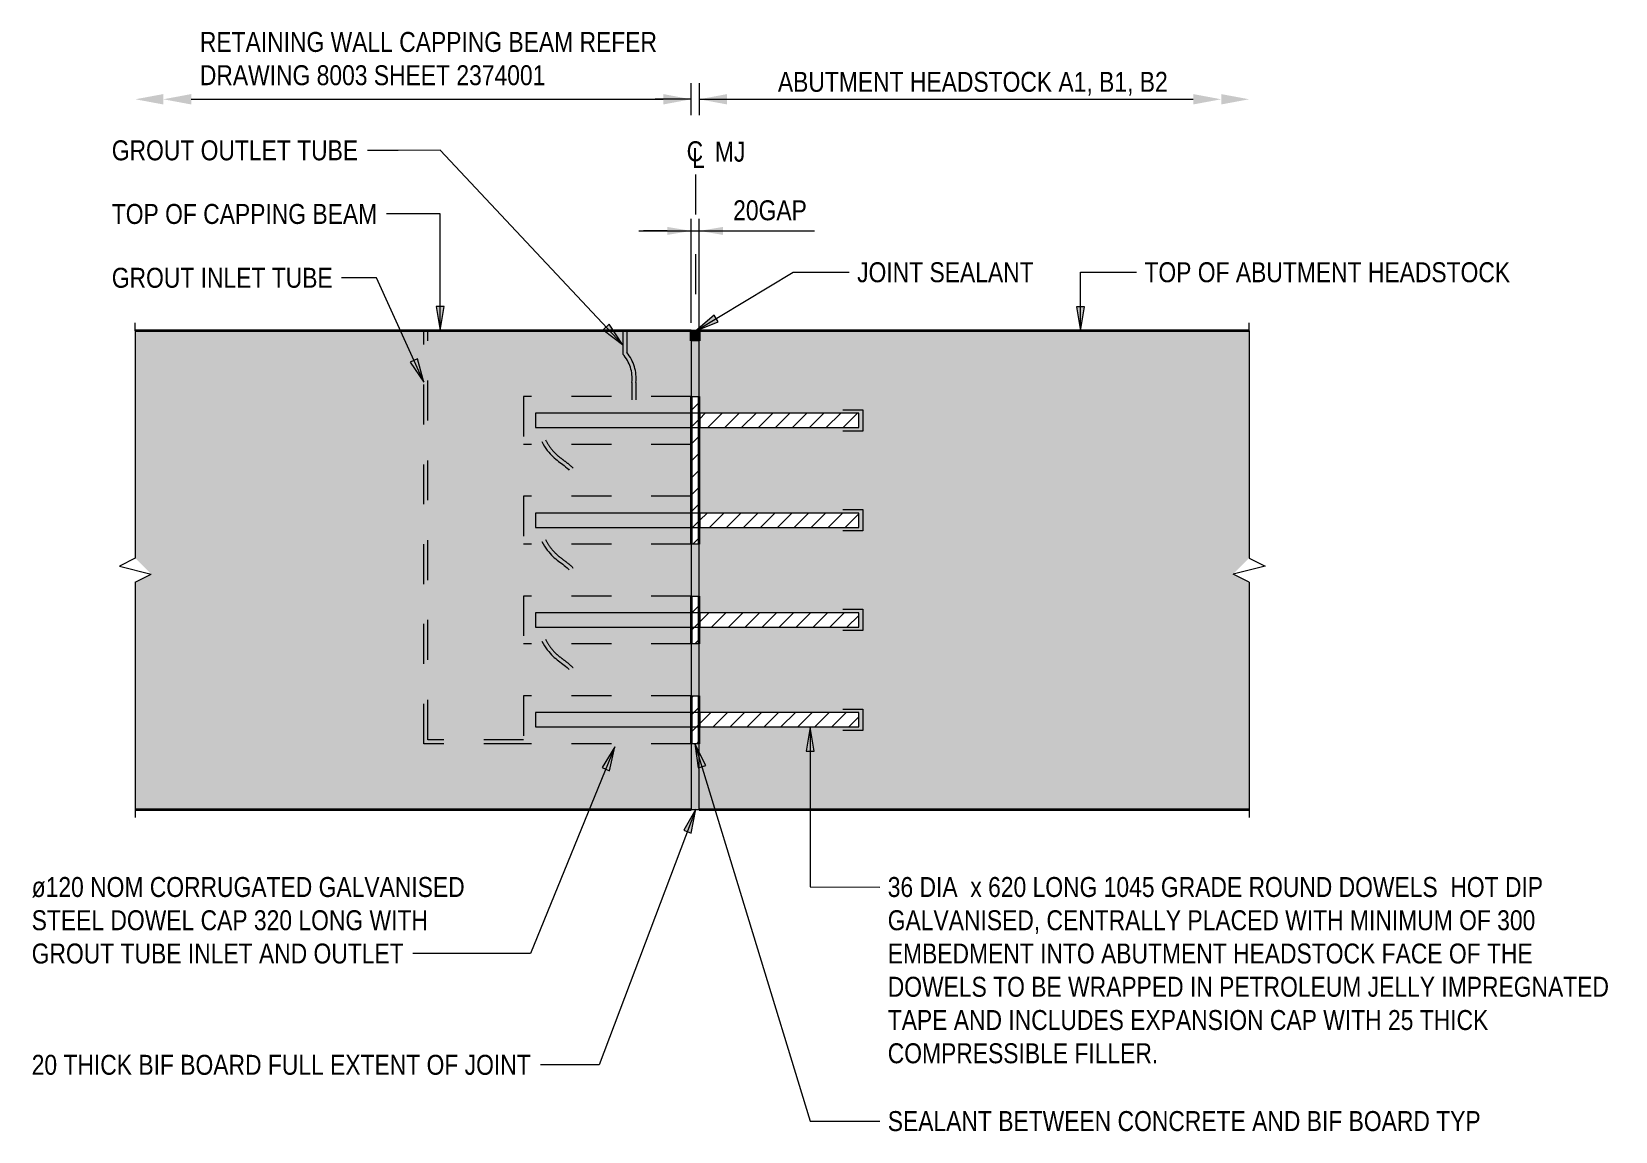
# Model space of a CAD drawing. Header units: metres. Extents: x 0 to 50, y 2 to 551.
# Drawn here: x 45.595 to 49.564, y 1.945 to 4.701 of the extents above; entities that cross this region are included whole.
import ezdxf

# ---------------------------------------------------------------- set-up
doc = ezdxf.new("R2010")
doc.units = ezdxf.units.M
doc.linetypes.add('JacobsCenter', pattern=[0.015, 0.009, -0.0015, 0.003, -0.0015])
doc.linetypes.add('JacobsDash', pattern=[0.0045, 0.003, -0.0015])
doc.layers.get('Defpoints').update_dxf_attribs({"color": 41})
for name, color, linetype, lineweight in [('A-ANNO-DIMS', 7, 'Continuous', 9), ('A-ANNO-NOTE', 7, 'Continuous', 9), ('A-DETL', 7, 'Continuous', 13), ('A-DETL-GENF', 7, 'Continuous', 9), ('G-ANNO-TEXT', 7, 'Continuous', 9)]:
    doc.layers.add(name, color=color, linetype=linetype, lineweight=lineweight)
doc.styles.add('Arial Narrow_2', font='ARIALN.TTF', dxfattribs={"height": 0.0025})
doc.styles.add('Arial Narrow_6', font='ARIALN.TTF', dxfattribs={"height": 0.05})
doc.dimstyles.new('____ddd_____Opaque_1', dxfattribs={"dimscale": 0.3048, "dimtxt": 0.051172, "dimasz": 0.19685, "dimexe": 0.098425, "dimexo": 0.065617, "dimgap": 0.07874, "dimtad": 1, "dimdec": 0, "dimlfac": 1000, "dimzin": 0, "dimdsep": 46, "dimtxsty": 'Arial Narrow_6', "dimsah": 1, "dimcen": 0.09, "dimaunit": 1, "dimadec": 4, "dimazin": 0, "dimtfac": 1, "dimtdec": 4, "dimtix": 1, "dimtmove": 2, "dimatfit": 3, "dimfxl": 1, "dimtvp": 1, "dimtfill": 1, "dimtolj": 1, "dimtzin": 0, "dimlwd": 13, "dimlwe": 13, "dimarcsym": 2})
pattern_1 = [(45, (42.944936, 0), (-0.0212132, 0.0212132), [])]

# ---------------------------------------------------------------- blocks, each defined once
blk = doc.blocks.new('BreakLine - BreakLine-8209639-DRG-2873063 - SECTION 2')
at = {"layer": 'A-DETL-GENF', "lineweight": 13}
for p, q in [((0, 0), (0.57, 0)), ((0.63, 0), (1.2, 0))]:
    blk.add_line(p, q, dxfattribs=at)
blk = doc.blocks.new('BreakLine - BreakLine-8209507-DRG-2873063 - SECTION 2')
at = {"layer": 'A-DETL-GENF', "lineweight": 13}
for p, q in [((0, 0), (0.57, 0)), ((0.63, 0), (1.2, 0))]:
    blk.add_line(p, q, dxfattribs=at)
blk = doc.blocks.new('ExtentArrow - Extent-8209508-DRG-2873063 - SECTION 2')
at = {"layer": 'A-DETL-GENF', "lineweight": 13}
blk.add_line((0.14, 0), (1.3231, 0), dxfattribs=at)
blk = doc.blocks.new('ExtentArrow - Extent-8209509-DRG-2873063 - SECTION 2')
at = {"layer": 'A-DETL-GENF', "lineweight": 13}
blk.add_line((0.07, 0), (1.2381, 0), dxfattribs=at)
blk = doc.blocks.new('CS_Annot_Centreline Symbol2 - CS_Annot_Centreline Symbol-5074296-DRG-2873063 - SECTION 2')
at = {"layer": 'A-ANNO-NOTE', "char_height": 0.0025, "attachment_point": 1, "style": 'Arial Narrow_2'}
for s, insert, width in [('C  ', (-0.00109, 0.00476), 0.0044093), ('L', (-0.00041, 0.00392), 0.0019241)]:
    blk.add_mtext(s, dxfattribs=dict(at, insert=insert, width=width))
blk = doc.blocks.new('DIMBLOCK13-DRG-2873063 - SECTION 2')
at = {"layer": 'A-ANNO-DIMS', "color": 0, "lineweight": 13, "transparency": 16777216}
for p, q in [((47.248, 3.9712), (47.248, 4.2313)), ((47.268, 3.9454), (47.268, 4.2313)), ((47.188, 4.2013), (47.128, 4.2013)), ((47.248, 4.2013), (47.268, 4.2013)), ((47.328, 4.2013), (47.388, 4.2013))]:
    blk.add_line(p, q, dxfattribs=at)
at = {"layer": 'A-ANNO-DIMS', "color": 0, "transparency": 16777216}
for points in [[(47.188, 4.2113), (47.188, 4.1913), (47.248, 4.2013)], [(47.328, 4.2113), (47.328, 4.1913), (47.268, 4.2013)]]:
    blk.add_solid(points, dxfattribs=at)
at = {"layer": 'Defpoints', "color": 0, "transparency": 16777216}
for p in [(47.268, 4.2013), (47.248, 3.9512), (47.268, 3.9254)]:
    blk.add_point(p, dxfattribs=at)
at = {"layer": 'A-ANNO-DIMS', "color": 0, "lineweight": 13, "transparency": 16777216, "insert": (47.3531, 4.278), "char_height": 0.05, "width": 0.24075, "attachment_point": 1, "rotation": 0.0008, "line_spacing_factor": 0.974696, "style": 'Arial Narrow_6', "bg_fill": 3, "box_fill_scale": 1.1, "bg_fill_color": 256, "bg_fill_true_color": 13158600, "bg_fill_transparency": 0}
blk.add_mtext('\\A1;20GAP', dxfattribs=at)

msp = doc.modelspace()

# ---------------------------------------------------------------- hatches: boundary and pattern name
at = {"layer": 'A-ANNO-NOTE'}
for points in [[(45.9248, 4.5182), (45.9248, 4.5442), (45.8548, 4.5312), (45.8898, 4.5247)], [(45.9948, 4.5182), (45.9948, 4.5442), (45.9248, 4.5312)], [(47.178, 4.5182), (47.248, 4.5312), (47.178, 4.5442)], [(47.338, 4.5182), (47.338, 4.5442), (47.268, 4.5312)], [(48.5061, 4.5182), (48.5761, 4.5312), (48.5061, 4.5442)], [(48.5761, 4.5182), (48.6461, 4.5312), (48.5761, 4.5442), (48.5761, 4.5312)]]:
    msp.add_hatch(color=256, dxfattribs=at).paths.add_polyline_path(points)
at = {"layer": 'A-DETL-GENF', "true_color": 0xffffff}
msp.add_hatch(color=7, dxfattribs=at).paths.add_polyline_path([(45.8948, 2.7512), (47.248, 2.7512), (47.248, 3.9512), (45.8548, 3.9512), (45.8548, 3.3812), (45.8948, 3.3412), (45.8548, 3.3212), (45.8548, 2.7512)])
at = {"layer": 'A-DETL-GENF', "true_color": 0xc0c0c0}
msp.add_hatch(color=9, dxfattribs=at).paths.add_polyline_path([(47.248, 3.9254), (47.268, 3.9254), (47.268, 3.9512), (47.248, 3.9512)])
at = {"layer": 'A-DETL-GENF', "true_color": 0xffffff}
h = msp.add_hatch(color=7, dxfattribs=at)
h.paths.add_polyline_path([(47.268, 2.7512), (48.6461, 2.7512), (48.6461, 3.3212), (48.6061, 3.3412), (48.6461, 3.3812), (48.6461, 3.9512), (47.268, 3.9512), (47.268, 2.9162)])
h.paths.add_polyline_path([(47.6677, 2.9582), (47.2696, 2.9582), (47.2696, 2.9942), (47.6677, 2.9942)])
h.paths.add_polyline_path([(47.2696, 3.2082), (47.2696, 3.2442), (47.6677, 3.2442), (47.6677, 3.2082)])
h.paths.add_polyline_path([(47.2696, 3.4582), (47.2696, 3.4942), (47.6677, 3.4942), (47.6677, 3.4582)])
h.paths.add_polyline_path([(47.2696, 3.7082), (47.2696, 3.7442), (47.6677, 3.7442), (47.6677, 3.7082)])
at = {"layer": 'A-DETL-GENF'}
h = msp.add_hatch(color=256, dxfattribs=at)
h.paths.add_polyline_path([(47.268, 2.7512), (47.268, 2.9162), (47.248, 2.9162), (47.248, 2.7512), (47.268, 2.7512)])
h.paths.add_polyline_path([(47.248, 3.0362), (47.268, 3.0362), (47.268, 3.1662), (47.248, 3.1662)])
h.paths.add_polyline_path([(47.268, 3.2862), (47.268, 3.2862), (47.268, 3.4162), (47.248, 3.4162), (47.248, 3.2862)])
h.paths.add_polyline_path([(47.268, 3.7862), (47.268, 3.9254), (47.248, 3.9254), (47.248, 3.7862), (47.268, 3.7862)])
h = msp.add_hatch(dxfattribs=at)
h.set_pattern_fill('FP_5', color=256, style=0, pattern_type=2)
h.set_pattern_definition(pattern_1)
h.paths.add_polyline_path([(47.248, 2.7512), (47.248, 2.9162), (47.268, 2.9162), (47.268, 3.0362), (47.248, 3.0362), (47.248, 3.1662), (47.268, 3.1662), (47.268, 3.2862), (47.248, 3.2862), (47.248, 2.7512)])
h.paths.add_polyline_path([(47.268, 3.2862), (47.268, 3.7862), (47.248, 3.7862), (47.248, 3.4162), (47.268, 3.4162)])
h = msp.add_hatch(dxfattribs=at)
h.set_pattern_fill('FP_5', color=256, style=0, pattern_type=2)
h.set_pattern_definition(pattern_1)
h.paths.add_polyline_path([(47.6677, 3.7082), (47.6677, 3.7442), (47.2696, 3.7442), (47.2696, 3.7082)])
h = msp.add_hatch(dxfattribs=at)
h.set_pattern_fill('FP_5', color=256, style=0, pattern_type=2)
h.set_pattern_definition(pattern_1)
h.paths.add_polyline_path([(47.6677, 3.4582), (47.6677, 3.4942), (47.2696, 3.4942), (47.2696, 3.4582)])
h = msp.add_hatch(dxfattribs=at)
h.set_pattern_fill('FP_5', color=256, style=0, pattern_type=2)
h.set_pattern_definition(pattern_1)
h.paths.add_polyline_path([(47.6677, 3.2082), (47.6677, 3.2442), (47.2696, 3.2442), (47.2696, 3.2082)])
h = msp.add_hatch(dxfattribs=at)
h.set_pattern_fill('FP_5', color=256, style=0, pattern_type=2)
h.set_pattern_definition(pattern_1)
h.paths.add_polyline_path([(47.6677, 2.9582), (47.6677, 2.9942), (47.2696, 2.9942), (47.2696, 2.9582)])
at = {"layer": 'G-ANNO-TEXT'}
for points in [[(46.6188, 3.9518), (46.6288, 4.0118), (46.6087, 4.0118)], [(48.2238, 3.9509), (48.2338, 4.0109), (48.2138, 4.0109)], [(47.2593, 3.9509), (47.3159, 3.9732), (47.3056, 3.9904)], [(47.0758, 3.9166), (47.0421, 3.9672), (47.0274, 3.9535)], [(46.5775, 3.8221), (46.5619, 3.8809), (46.5436, 3.8726)], [(47.5459, 2.9577), (47.5359, 2.8977), (47.556, 2.8977)], [(47.0566, 2.9079), (47.0246, 2.8561), (47.0432, 2.8485)], [(47.2573, 2.9157), (47.2652, 2.8553), (47.2844, 2.8612)], [(47.2598, 2.752), (47.2292, 2.6995), (47.2479, 2.6923)]]:
    msp.add_hatch(color=256, dxfattribs=at).paths.add_polyline_path(points)

# ---------------------------------------------------------------- linework, layer by layer
at = {"layer": 'A-ANNO-NOTE', "lineweight": 13}
for p, q in [((47.248, 4.4912), (47.248, 4.5712)), ((47.268, 4.5712), (47.268, 4.4912)), ((47.248, 4.5312), (47.158, 4.5312)), ((47.268, 4.5312), (47.358, 4.5312)), ((45.8548, 3.9512), (45.8548, 3.9712)), ((48.6461, 3.9512), (48.6461, 3.9712)), ((45.8548, 3.3812), (45.8148, 3.3612)), ((48.6461, 3.3812), (48.6861, 3.3612)), ((45.8148, 3.3612), (45.8948, 3.3412)), ((45.8548, 3.3212), (45.8948, 3.3412)), ((48.6861, 3.3612), (48.6061, 3.3412)), ((48.6461, 3.3212), (48.6061, 3.3412)), ((45.8548, 2.7512), (45.8548, 2.7312)), ((48.6461, 2.7512), (48.6461, 2.7312))]:
    msp.add_line(p, q, dxfattribs=at)
at = {"layer": 'A-DETL', "linetype": 'JacobsCenter', "lineweight": 9}
msp.add_line((47.2583, 4.3427), (47.2583, 3.9254), dxfattribs=at)
at = {"layer": 'A-DETL', "lineweight": 9}
for p, q in [((47.1171, 4.2013), (47.5571, 4.2013)), ((47.248, 3.9254), (47.248, 3.7862)), ((47.268, 3.9254), (47.248, 3.9254)), ((47.268, 3.7862), (47.268, 3.9254)), ((47.248, 3.7862), (47.268, 3.7862)), ((47.2696, 3.7442), (47.2696, 3.7082)), ((47.2696, 3.4942), (47.2696, 3.4582)), ((47.268, 3.4162), (47.248, 3.4162)), ((47.248, 3.4162), (47.248, 3.2862)), ((47.268, 3.2862), (47.268, 3.4162)), ((47.248, 3.2862), (47.268, 3.2862)), ((47.2696, 3.2442), (47.2696, 3.2082)), ((47.268, 3.1662), (47.248, 3.1662)), ((47.248, 3.1662), (47.248, 3.0362)), ((47.268, 3.0362), (47.268, 3.1662)), ((47.248, 3.0362), (47.268, 3.0362)), ((47.2696, 2.9942), (47.2696, 2.9582)), ((47.268, 2.9162), (47.248, 2.9162)), ((47.248, 2.9162), (47.248, 2.7512)), ((47.268, 2.7512), (47.268, 2.9162)), ((47.248, 2.7512), (47.268, 2.7512))]:
    msp.add_line(p, q, dxfattribs=at)
at = {"layer": 'A-DETL', "lineweight": 35}
for p, q in [((47.248, 3.9512), (45.8548, 3.9512)), ((47.248, 3.9254), (47.248, 3.9512)), ((48.6461, 3.9512), (47.268, 3.9512)), ((47.268, 3.9512), (47.268, 3.9254)), ((47.248, 3.7862), (47.248, 3.4162)), ((47.268, 3.4162), (47.268, 3.7862)), ((47.248, 3.2862), (47.248, 3.1662)), ((47.268, 3.1662), (47.268, 3.2862)), ((47.248, 3.0362), (47.248, 2.9162)), ((47.268, 2.9162), (47.268, 3.0362)), ((45.8548, 2.7512), (47.248, 2.7512)), ((47.268, 2.7512), (48.6461, 2.7512))]:
    msp.add_line(p, q, dxfattribs=at)
at = {"layer": 'A-DETL', "linetype": 'JacobsDash', "lineweight": 9}
for p, q in [((46.578, 2.9162), (46.578, 3.9512)), ((46.588, 2.9262), (46.588, 3.9512)), ((47.0768, 3.9512), (47.0768, 3.8925)), ((47.0868, 3.9512), (47.0868, 3.8962)), ((47.0995, 3.8216), (47.0995, 3.7778)), ((47.1095, 3.821), (47.1095, 3.7778)), ((46.828, 2.9162), (46.578, 2.9162)), ((46.828, 2.9262), (46.588, 2.9262))]:
    msp.add_line(p, q, dxfattribs=at)
at = {"layer": 'A-DETL', "lineweight": 25}
for p, q in [((47.248, 3.9512), (47.248, 3.9254)), ((47.268, 3.9512), (47.248, 3.9512)), ((47.248, 3.7862), (47.248, 3.4162)), ((47.248, 3.2862), (47.248, 3.1662)), ((47.248, 3.0362), (47.248, 2.9162))]:
    msp.add_line(p, q, dxfattribs=at)
at = {"layer": 'A-DETL', "linetype": 'JacobsDash', "lineweight": 18}
for p, q in [((47.248, 3.7862), (46.828, 3.7862)), ((46.828, 3.7862), (46.828, 3.6662)), ((47.248, 3.6662), (46.828, 3.6662)), ((47.248, 3.5362), (46.828, 3.5362)), ((46.828, 3.5362), (46.828, 3.4162)), ((47.248, 3.4162), (46.828, 3.4162)), ((47.248, 3.2862), (46.828, 3.2862)), ((46.828, 3.2862), (46.828, 3.1662)), ((47.248, 3.1662), (46.828, 3.1662)), ((47.248, 3.0362), (46.828, 3.0362)), ((46.828, 3.0362), (46.828, 2.9162)), ((47.248, 2.9162), (46.828, 2.9162))]:
    msp.add_line(p, q, dxfattribs=at)
at = {"layer": 'A-DETL'}
for p, q in [((47.268, 3.7442), (46.858, 3.7442)), ((46.858, 3.7442), (46.858, 3.7082)), ((47.6677, 3.7442), (47.2696, 3.7442)), ((47.6277, 3.7531), (47.6777, 3.7531)), ((47.6677, 3.7082), (47.6677, 3.7442)), ((47.6777, 3.7531), (47.6777, 3.6996)), ((46.858, 3.7082), (47.268, 3.7082)), ((47.2696, 3.7082), (47.6677, 3.7082)), ((47.6777, 3.6996), (47.6277, 3.6996)), ((47.268, 3.4942), (46.858, 3.4942)), ((46.858, 3.4942), (46.858, 3.4582)), ((47.6677, 3.4942), (47.2696, 3.4942)), ((47.6277, 3.5031), (47.6777, 3.5031)), ((47.6677, 3.4582), (47.6677, 3.4942)), ((47.6777, 3.5031), (47.6777, 3.4496)), ((46.858, 3.4582), (47.268, 3.4582)), ((47.2696, 3.4582), (47.6677, 3.4582)), ((47.6777, 3.4496), (47.6277, 3.4496)), ((47.268, 3.2442), (46.858, 3.2442)), ((46.858, 3.2442), (46.858, 3.2082)), ((47.6677, 3.2442), (47.2696, 3.2442)), ((47.6277, 3.2531), (47.6777, 3.2531)), ((47.6677, 3.2082), (47.6677, 3.2442)), ((47.6777, 3.2531), (47.6777, 3.1996)), ((46.858, 3.2082), (47.268, 3.2082)), ((47.2696, 3.2082), (47.6677, 3.2082)), ((47.6777, 3.1996), (47.6277, 3.1996)), ((47.268, 2.9942), (46.858, 2.9942)), ((46.858, 2.9942), (46.858, 2.9582)), ((47.6677, 2.9942), (47.2696, 2.9942)), ((47.6277, 3.0031), (47.6777, 3.0031)), ((47.6677, 2.9582), (47.6677, 2.9942)), ((47.6777, 3.0031), (47.6777, 2.9496)), ((46.858, 2.9582), (47.268, 2.9582)), ((47.2696, 2.9582), (47.6677, 2.9582)), ((47.6777, 2.9496), (47.6277, 2.9496))]:
    msp.add_line(p, q, dxfattribs=at)
at = {"layer": 'A-DETL', "linetype": 'JacobsDash', "lineweight": 9}
for radius, start, end in [(0.0908, 353.5684, 41.9091), (0.1008, 353.896, 39.6847)]:
    msp.add_arc((47.0092, 3.8318), radius, start, end, dxfattribs=at)
for points in [[(46.8738, 3.6732), (46.8914, 3.6387), (46.9328, 3.6148), (46.9679, 3.5786), (46.9796, 3.5276)], [(46.8738, 3.4232), (46.8914, 3.3887), (46.9328, 3.3648), (46.9679, 3.3286), (46.9796, 3.2776)], [(46.8738, 3.1732), (46.8914, 3.1387), (46.9328, 3.1148), (46.9679, 3.0786), (46.9796, 3.0276)]]:
    msp.add_open_spline(points, degree=3, knots=[0, 0, 0, 0, 0.2135151, 0.4483051, 0.4483051, 0.4483051, 0.4483051], dxfattribs=at)
for points in [[(46.8828, 3.6778), (46.8871, 3.6692), (46.896, 3.6554), (46.9094, 3.6411), (46.9234, 3.63), (46.9383, 3.6192), (46.9534, 3.6061), (46.9676, 3.5883), (46.9798, 3.5641), (46.9865, 3.5425), (46.9894, 3.5299)], [(46.8828, 3.4278), (46.8871, 3.4192), (46.896, 3.4054), (46.9094, 3.3911), (46.9234, 3.38), (46.9383, 3.3692), (46.9534, 3.3561), (46.9676, 3.3383), (46.9798, 3.3141), (46.9865, 3.2924), (46.9894, 3.2799)], [(46.8828, 3.1778), (46.8871, 3.1692), (46.896, 3.1554), (46.9094, 3.1411), (46.9234, 3.13), (46.9383, 3.1192), (46.9534, 3.1061), (46.9676, 3.0883), (46.9798, 3.0641), (46.9865, 3.0424), (46.9894, 3.0299)]]:
    msp.add_open_spline(points, degree=3, dxfattribs=at)
at = {"layer": 'G-ANNO-TEXT'}
for p, q in [((46.5139, 4.4032), (46.4363, 4.4032)), ((46.6188, 4.4034), (46.5139, 4.4032)), ((47.0758, 3.9166), (46.6188, 4.4034)), ((46.5139, 4.2438), (46.4839, 4.2438)), ((46.6188, 4.244), (46.5139, 4.2438)), ((46.6188, 3.9518), (46.6188, 4.244)), ((47.2593, 3.9509), (47.5038, 4.0978)), ((47.5038, 4.0978), (47.6438, 4.0977)), ((48.2238, 4.0977), (48.3638, 4.0977)), ((48.2238, 3.9509), (48.2238, 4.0977)), ((46.4121, 4.0838), (46.3715, 4.0838)), ((46.4589, 4.0838), (46.4121, 4.0838)), ((46.5775, 3.8221), (46.4589, 4.0838)), ((46.6288, 4.0118), (46.6087, 4.0118)), ((46.6087, 4.0118), (46.6188, 3.9518)), ((46.6188, 3.9518), (46.6288, 4.0118)), ((48.2338, 4.0109), (48.2138, 4.0109)), ((48.2138, 4.0109), (48.2238, 3.9509)), ((48.2238, 3.9509), (48.2338, 4.0109)), ((47.3056, 3.9904), (47.2593, 3.9509)), ((47.2593, 3.9509), (47.3159, 3.9732)), ((47.3159, 3.9732), (47.3056, 3.9904)), ((47.0421, 3.9672), (47.0274, 3.9535)), ((47.0274, 3.9535), (47.0758, 3.9166)), ((47.0758, 3.9166), (47.0421, 3.9672)), ((46.5619, 3.8809), (46.5436, 3.8726)), ((46.5436, 3.8726), (46.5775, 3.8221)), ((46.5775, 3.8221), (46.5619, 3.8809)), ((47.5459, 2.9577), (47.5359, 2.8977)), ((47.556, 2.8977), (47.5459, 2.9577)), ((47.5459, 2.9577), (47.5459, 2.5572)), ((47.0566, 2.9079), (46.8456, 2.3903)), ((47.0566, 2.9079), (47.0246, 2.8561)), ((47.0432, 2.8485), (47.0566, 2.9079)), ((47.2573, 2.9157), (47.2652, 2.8553)), ((47.2844, 2.8612), (47.2573, 2.9157)), ((47.2573, 2.9157), (47.5459, 1.9705)), ((47.5359, 2.8977), (47.556, 2.8977)), ((47.2652, 2.8553), (47.2844, 2.8612)), ((47.0246, 2.8561), (47.0432, 2.8485)), ((47.2598, 2.752), (47.0174, 2.1116)), ((47.2598, 2.752), (47.2292, 2.6995)), ((47.2479, 2.6923), (47.2598, 2.752)), ((47.2292, 2.6995), (47.2479, 2.6923)), ((47.5459, 2.5572), (47.7205, 2.557)), ((46.7502, 2.3903), (46.5504, 2.3903)), ((46.8456, 2.3903), (46.7502, 2.3903)), ((46.8945, 2.1114), (46.8705, 2.1114)), ((47.0174, 2.1116), (46.8945, 2.1114)), ((47.5459, 1.9705), (47.7205, 1.9704))]:
    msp.add_line(p, q, dxfattribs=at)

# ---------------------------------------------------------------- block references
at = {"layer": 'A-ANNO-NOTE', "xscale": 20, "yscale": 20, "zscale": 20}
msp.add_blockref('CS_Annot_Centreline Symbol2 - CS_Annot_Centreline Symbol-5074296-DRG-2873063 - SECTION 2', (47.2583, 4.3307), dxfattribs=at)
at = {"layer": 'A-DETL-GENF'}
for name, p in [('ExtentArrow - Extent-8209508-DRG-2873063 - SECTION 2', (45.8548, 4.5312)), ('ExtentArrow - Extent-8209509-DRG-2873063 - SECTION 2', (47.268, 4.5312))]:
    msp.add_blockref(name, p, dxfattribs=at)
for name, p, rotation in [('BreakLine - BreakLine-8209507-DRG-2873063 - SECTION 2', (45.8548, 3.9512), 270.0000000000449), ('BreakLine - BreakLine-8209639-DRG-2873063 - SECTION 2', (48.6461, 3.9512), 270.0000000000001)]:
    msp.add_blockref(name, p, dxfattribs=dict(at, rotation=rotation))

# ---------------------------------------------------------------- texts
at = {"layer": 'A-ANNO-NOTE', "insert": (47.3073, 4.4249), "char_height": 0.05, "attachment_point": 1, "style": 'Arial Narrow_6', "bg_fill": 3, "box_fill_scale": 1, "bg_fill_color": 256, "bg_fill_true_color": 13158600, "bg_fill_transparency": 0}
msp.add_mtext('MJ', dxfattribs=at)
at = {"layer": 'G-ANNO-TEXT', "char_height": 0.05, "attachment_point": 1, "style": 'Arial Narrow_6', "bg_fill": 3, "box_fill_scale": 1, "bg_fill_color": 256, "bg_fill_true_color": 13158600, "bg_fill_transparency": 0}
for s, insert in [('RETAINING WALL CAPPING BEAM REFER ', (46.0166, 4.6999)), ('DRAWING 8003 SHEET 2374001', (46.0166, 4.6165))]:
    msp.add_mtext(s, dxfattribs=dict(at, insert=insert))
at = {"layer": 'G-ANNO-TEXT', "char_height": 0.05, "attachment_point": 1, "style": 'Arial Narrow_6', "bg_fill": 3, "box_fill_scale": 1, "bg_fill_color": 256, "bg_fill_transparency": 0}
for s, insert in [('GROUT OUTLET TUBE', (45.7958, 4.4282)), ('TOP OF CAPPING BEAM', (45.7958, 4.2688)), ('GROUT INLET TUBE', (45.7958, 4.1088)), ('JOINT SEALANT', (47.6638, 4.1227)), ('TOP OF ABUTMENT HEADSTOCK', (48.3838, 4.1227)), ('ø120 NOM CORRUGATED GALVANISED ', (45.5951, 2.582)), ('36 DIA  x 620 LONG 1045 GRADE ROUND DOWELS  HOT DIP ', (47.7405, 2.582)), ('STEEL DOWEL CAP 320 LONG WITH ', (45.5951, 2.4987)), ('GALVANISED, CENTRALLY PLACED WITH MINIMUM OF 300 ', (47.7405, 2.4987)), ('GROUT TUBE INLET AND OUTLET', (45.5951, 2.4153)), ('EMBEDMENT INTO ABUTMENT HEADSTOCK FACE OF THE ', (47.7405, 2.4153)), ('DOWELS TO BE WRAPPED IN PETROLEUM JELLY IMPREGNATED ', (47.7405, 2.332)), ('TAPE AND INCLUDES EXPANSION CAP WITH 25 THICK ', (47.7405, 2.2486)), ('COMPRESSIBLE FILLER.', (47.7405, 2.1653)), ('20 THICK BIF BOARD FULL EXTENT OF JOINT', (45.5951, 2.1364)), ('SEALANT BETWEEN CONCRETE AND BIF BOARD TYP', (47.7405, 1.9954))]:
    msp.add_mtext(s, dxfattribs=dict(at, insert=insert))

# ---------------------------------------------------------------- next in the draw order: texts
at = {"layer": 'G-ANNO-TEXT', "insert": (47.4652, 4.5999), "char_height": 0.05, "attachment_point": 1, "style": 'Arial Narrow_6', "bg_fill": 3, "box_fill_scale": 1, "bg_fill_color": 256, "bg_fill_transparency": 0}
msp.add_mtext('ABUTMENT HEADSTOCK A1, B1, B2', dxfattribs=at)

# ---------------------------------------------------------------- next in the draw order: dimensions: what is measured, and where the dimension line sits
at = {"layer": 'A-ANNO-DIMS', "lineweight": 13}
dim = msp.add_linear_dim(base=(47.268, 4.2013), p1=(47.248, 3.9512), p2=(47.268, 3.9254), angle=0.0008, dimstyle='____ddd_____Opaque_1', override={"dimpost": '<>GAP', "dimfxl": 0.032649}, dxfattribs=at)
dim.commit()
dim.dimension.update_dxf_attribs({"geometry": 'DIMBLOCK13-DRG-2873063 - SECTION 2', "text_midpoint": (47.4735, 4.2446), "dimtype": 160, "text_rotation": 0.0008})

doc.saveas('drawing.dxf')
